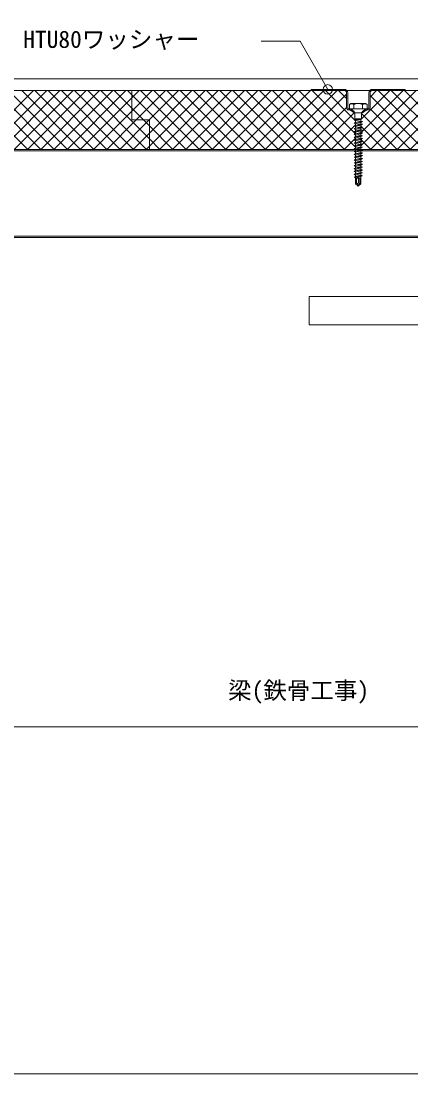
# Model space of a CAD drawing. Units: millimetres, scale not verified. Extents: x -1380 to 1380, y -955 to 955.
# Drawn here: x -456 to -125, y -955 to -60 of the extents above; entities that cross this region are included whole.
import ezdxf
from ezdxf.enums import TextEntityAlignment as Align

# ---------------------------------------------------------------- set-up
doc = ezdxf.new("R2010")
doc.units = ezdxf.units.MM
doc.header["$LTSCALE"] = 3
doc.linetypes.add('USER3', pattern=[9.525, 6.35, -3.175])
for name, color, linetype, lineweight in [('0-0_0', 7, 'Continuous', 18), ('0-1_BOUSUI', 1, 'Continuous', 18), ('0-2_MOJI', 7, 'Continuous', 18), ('0-3_HATCH', 9, 'Continuous', 18), ('0-4_KANAMONO', 5, 'Continuous', 18), ('0-5_KANAMONO_SCREW', 4, 'Continuous', 18), ('0-6_TEKKOTU', 7, 'Continuous', 18), ('0-7_dekki', 3, 'Continuous', 18), ('0-8_dannnetu', 6, 'Continuous', 18), ('0-B_WAKU', 7, 'Continuous', 18)]:
    doc.layers.add(name, color=color, linetype=linetype, lineweight=lineweight)
doc.styles.add('ＭＳ ゴシック', font='')
doc.styles.get('ＭＳ ゴシック').set_extended_font_data('MS Gothic')

msp = doc.modelspace()

# ---------------------------------------------------------------- linework, layer by layer
at = {"layer": '0-0_0'}
msp.add_lwpolyline([(-900.086, -660.072), (899.914, -660.072), (899.914, 539.928), (-900.086, 539.928)], close=True, dxfattribs=at)
at = {"layer": '0-1_BOUSUI'}
msp.add_lwpolyline([(-900.086, -109.427), (150.653, -109.427), (160.086, -108.827), (260.086, -108.827)], dxfattribs=at)
at = {"layer": '0-2_MOJI'}
msp.add_lwpolyline([(-251.994, -77.593), (-218.919, -77.593), (-195.344, -118.427)], dxfattribs=at)
msp.add_circle((-195.344, -118.427), 4, dxfattribs=at)
at = {"layer": '0-3_HATCH'}
for p, q in [((-450.457, -169.427), (-500.457, -119.427)), ((-495.613, -169.427), (-445.613, -119.427)), ((-439.232, -169.427), (-489.232, -119.427)), ((-484.388, -169.427), (-434.388, -119.427)), ((-428.006, -169.427), (-478.006, -119.427)), ((-473.163, -169.427), (-423.163, -119.427)), ((-416.781, -169.427), (-466.781, -119.427)), ((-461.937, -169.427), (-411.937, -119.427)), ((-405.556, -169.427), (-455.556, -119.427)), ((-450.712, -169.427), (-400.712, -119.427)), ((-394.331, -169.427), (-444.331, -119.427)), ((-439.487, -169.427), (-389.487, -119.427)), ((-383.105, -169.427), (-433.105, -119.427)), ((-428.261, -169.427), (-378.261, -119.427)), ((-371.88, -169.427), (-421.88, -119.427)), ((-417.036, -169.427), (-367.036, -119.427)), ((-360.655, -169.427), (-410.655, -119.427)), ((-349.429, -169.427), (-399.429, -119.427)), ((-347.047, -160.584), (-388.204, -119.427)), ((-362.047, -134.359), (-376.979, -119.427)), ((-362.047, -123.133), (-365.753, -119.427)), ((-362.047, -125.663), (-355.811, -119.427)), ((-362.047, -136.889), (-344.586, -119.427)), ((-315.753, -169.427), (-362.047, -123.133)), ((-358.36, -144.427), (-333.36, -119.427)), ((-304.528, -169.427), (-354.528, -119.427)), ((-347.135, -144.427), (-322.135, -119.427)), ((-347.047, -155.565), (-310.91, -119.427)), ((-347.047, -166.79), (-299.684, -119.427)), ((-293.303, -169.427), (-343.303, -119.427)), ((-338.459, -169.427), (-288.459, -119.427)), ((-282.077, -169.427), (-332.077, -119.427)), ((-327.234, -169.427), (-277.234, -119.427)), ((-270.852, -169.427), (-320.852, -119.427)), ((-316.008, -169.427), (-266.008, -119.427)), ((-259.627, -169.427), (-309.627, -119.427)), ((-304.783, -169.427), (-254.783, -119.427)), ((-248.401, -169.427), (-298.401, -119.427)), ((-293.558, -169.427), (-243.558, -119.427)), ((-237.176, -169.427), (-287.176, -119.427)), ((-282.332, -169.427), (-232.332, -119.427)), ((-225.951, -169.427), (-275.951, -119.427)), ((-271.107, -169.427), (-221.107, -119.427)), ((-214.725, -169.427), (-264.725, -119.427)), ((-259.882, -169.427), (-209.882, -119.427)), ((-203.5, -169.427), (-253.5, -119.427)), ((-248.656, -169.427), (-198.656, -119.427)), ((-192.275, -169.427), (-242.275, -119.427)), ((-237.431, -169.427), (-187.431, -119.427)), ((-181.049, -169.427), (-231.049, -119.427)), ((-226.206, -169.427), (-179.344, -122.565)), ((-172.958, -166.293), (-219.824, -119.427)), ((-171.74, -156.286), (-208.599, -119.427)), ((-172.429, -144.371), (-197.373, -119.427)), ((-179.344, -126.232), (-186.148, -119.427)), ((-167.171, -144.069), (-142.53, -119.427)), ((-167.171, -166.519), (-120.079, -119.427)), ((-166.986, -155.108), (-131.304, -119.427)), ((-159.344, -125.016), (-153.755, -119.427)), ((-113.698, -169.427), (-159.344, -123.781)), ((-158.854, -169.427), (-108.854, -119.427)), ((-102.472, -169.427), (-152.472, -119.427)), ((-147.628, -169.427), (-97.628, -119.427)), ((-91.247, -169.427), (-141.247, -119.427)), ((-136.403, -169.427), (-86.403, -119.427)), ((-80.022, -169.427), (-130.022, -119.427)), ((-125.178, -169.427), (-75.178, -119.427)), ((-405.811, -169.427), (-362.047, -125.663)), ((-214.98, -169.427), (-179.344, -133.79)), ((-394.586, -169.427), (-362.047, -136.889)), ((-351.979, -144.427), (-362.047, -134.359)), ((-203.755, -169.427), (-172.463, -138.135)), ((-136.148, -169.427), (-166.671, -138.904)), ((-124.923, -169.427), (-159.546, -134.804)), ((-383.36, -169.427), (-358.36, -144.427)), ((-372.135, -169.427), (-347.135, -144.427)), ((-347.047, -149.359), (-351.979, -144.427)), ((-326.979, -169.427), (-347.047, -149.359)), ((-192.53, -169.427), (-172.647, -149.544)), ((-172.271, -149.169), (-171.671, -148.569)), ((-166.366, -150.434), (-167.171, -149.629)), ((-147.373, -169.427), (-166.101, -150.699)), ((-360.91, -169.427), (-347.047, -155.565)), ((-338.204, -169.427), (-347.047, -160.584)), ((-181.304, -169.427), (-171.671, -159.794)), ((-158.599, -169.427), (-167.081, -160.945)), ((-349.684, -169.427), (-347.047, -166.79)), ((-171.671, -167.58), (-172.931, -166.32))]:
    msp.add_line(p, q, dxfattribs=at)
at = {"layer": '0-4_KANAMONO'}
for p, q in [((-209.344, -118.427), (-209.344, -119.427)), ((-209.344, -118.427), (-181.344, -118.427)), ((-181.344, -119.427), (-209.344, -119.427)), ((-179.344, -133.927), (-179.344, -121.427)), ((-178.344, -121.427), (-178.344, -133.927)), ((-160.344, -121.427), (-160.344, -133.927)), ((-159.344, -133.927), (-159.344, -121.427)), ((-129.344, -118.427), (-157.344, -118.427)), ((-157.344, -119.427), (-129.344, -119.427)), ((-129.344, -118.427), (-129.344, -119.427)), ((-177.344, -134.927), (-176.537, -134.927)), ((-176.537, -135.927), (-177.344, -135.927)), ((-161.344, -134.927), (-162.15, -134.927)), ((-162.15, -135.927), (-161.344, -135.927))]:
    msp.add_line(p, q, dxfattribs=at)
at = {"layer": '0-4_KANAMONO', "linetype": 'USER3'}
msp.add_line((-176.151, -134.927), (-162.692, -134.927), dxfattribs=at)
at = {"layer": '0-4_KANAMONO'}
for points in [[(-175.343, -135.322), (-172.844, -137.181), (-172.844, -138.427), (-175.94, -136.125)], [(-163.344, -135.322), (-165.844, -137.181), (-165.844, -138.427), (-162.747, -136.125)]]:
    msp.add_lwpolyline(points, dxfattribs=at)
for centre, radius, start, end in [((-181.344, -121.427), 3, 0, 90), ((-181.344, -121.427), 2, 0, 90), ((-157.344, -121.427), 3, 90, 180), ((-157.344, -121.427), 2, 90, 180), ((-177.344, -133.927), 2, 180, 270), ((-177.344, -133.927), 1, 180, 270), ((-161.344, -133.927), 1, 270, 0), ((-161.344, -133.927), 2, 270, 0), ((-176.537, -136.927), 2, 53.36573, 90), ((-176.537, -136.927), 1, 53.36573, 90), ((-162.15, -136.927), 2, 90, 126.63427), ((-162.15, -136.927), 1, 90, 126.63427)]:
    msp.add_arc(centre, radius, start, end, dxfattribs=at)
at = {"layer": '0-5_KANAMONO_SCREW'}
for p, q in [((-173.174, -131.302), (-173.174, -134.927)), ((-165.669, -131.302), (-165.669, -134.927)), ((-166.671, -138.427), (-172.171, -138.427)), ((-166.671, -143.427), (-172.171, -143.427)), ((-172.171, -143.427), (-171.671, -144.169)), ((-167.171, -144.057), (-171.671, -145.267)), ((-171.671, -145.267), (-171.671, -146.589)), ((-167.171, -146.477), (-171.671, -147.687)), ((-171.671, -147.687), (-171.671, -149.009)), ((-167.171, -148.897), (-171.671, -150.107)), ((-171.671, -150.107), (-171.671, -151.429)), ((-167.171, -151.317), (-171.671, -152.527)), ((-167.171, -144.057), (-166.671, -143.443)), ((-167.171, -144.057), (-167.171, -145.379)), ((-167.171, -146.477), (-167.171, -147.799)), ((-167.171, -148.897), (-167.171, -150.219)), ((-167.171, -151.317), (-167.171, -152.639)), ((-171.671, -152.527), (-171.671, -153.849)), ((-167.171, -153.737), (-171.671, -154.947)), ((-171.671, -154.947), (-171.671, -156.269)), ((-167.171, -156.157), (-171.671, -157.367)), ((-171.671, -157.367), (-171.671, -158.689)), ((-167.171, -158.577), (-171.671, -159.787)), ((-171.671, -159.787), (-171.671, -161.109)), ((-167.171, -160.997), (-171.671, -162.207)), ((-167.171, -153.737), (-167.171, -155.059)), ((-167.171, -156.157), (-167.171, -157.479)), ((-167.171, -158.577), (-167.171, -159.899)), ((-167.171, -160.997), (-167.171, -162.319)), ((-171.671, -162.207), (-171.671, -163.529)), ((-167.171, -163.417), (-171.671, -164.627)), ((-171.671, -164.627), (-171.671, -165.949)), ((-167.171, -165.837), (-171.671, -167.047)), ((-171.671, -167.047), (-171.671, -168.369)), ((-167.171, -168.257), (-171.671, -169.467)), ((-171.671, -169.467), (-171.671, -170.789)), ((-167.171, -163.417), (-167.171, -164.739)), ((-167.171, -165.837), (-167.171, -167.159)), ((-167.171, -168.257), (-167.171, -169.579)), ((-167.171, -170.677), (-171.671, -171.887)), ((-171.671, -171.887), (-171.671, -173.209)), ((-167.171, -173.097), (-171.671, -174.307)), ((-171.671, -174.307), (-171.671, -175.629)), ((-167.171, -175.517), (-171.671, -176.727)), ((-171.671, -176.727), (-171.671, -178.049)), ((-167.171, -177.937), (-171.671, -179.147)), ((-167.171, -170.677), (-167.171, -171.999)), ((-167.171, -173.097), (-167.171, -174.419)), ((-167.171, -175.517), (-167.171, -176.839)), ((-167.171, -177.937), (-167.171, -179.259)), ((-171.671, -179.147), (-171.671, -180.469)), ((-167.171, -180.357), (-171.671, -181.567)), ((-171.671, -181.567), (-171.671, -182.889)), ((-167.171, -182.777), (-171.671, -183.987)), ((-171.671, -183.987), (-171.671, -185.309)), ((-167.171, -185.197), (-171.671, -186.407)), ((-171.671, -186.407), (-171.671, -187.729)), ((-167.171, -187.617), (-171.671, -188.827)), ((-167.171, -180.357), (-167.171, -181.679)), ((-167.171, -182.777), (-167.171, -184.099)), ((-167.171, -185.197), (-167.171, -186.519)), ((-167.171, -187.617), (-167.171, -188.939)), ((-165.996, -191.707), (-172.846, -192.917)), ((-171.721, -198.761), (-171.721, -193.877)), ((-171.721, -193.877), (-167.121, -193.877)), ((-171.671, -188.827), (-171.671, -190.149)), ((-167.171, -190.037), (-171.671, -191.247)), ((-171.671, -191.247), (-171.671, -192.602)), ((-167.171, -192.385), (-171.671, -193.595)), ((-171.671, -193.595), (-171.671, -193.877)), ((-170.985, -197.429), (-170.985, -193.877)), ((-169.053, -197.683), (-169.053, -193.877)), ((-167.903, -197.589), (-167.903, -193.877)), ((-167.581, -198.547), (-167.581, -193.877)), ((-167.171, -190.037), (-167.171, -191.392)), ((-167.171, -192.385), (-167.171, -193.877)), ((-167.121, -193.877), (-167.121, -198.761)), ((-171.324, -198.317), (-171.721, -198.761)), ((-171.721, -198.761), (-169.605, -200.537)), ((-170.596, -198.265), (-170.322, -198.494)), ((-169.631, -199.634), (-169.421, -200.577)), ((-169.431, -198.337), (-169.053, -197.683)), ((-169.279, -199.971), (-169.421, -200.577)), ((-167.903, -197.589), (-169.279, -199.971)), ((-167.581, -198.547), (-169.279, -199.971)), ((-169.279, -199.971), (-169.237, -200.537))]:
    msp.add_line(p, q, dxfattribs=at)
msp.add_lwpolyline([(-175.671, -130.577), (-176.927, -131.302), (-176.927, -134.927), (-161.916, -134.927), (-161.916, -131.302), (-163.171, -130.577)], close=True, dxfattribs=at)
for points in [[(-175.671, -134.927), (-172.171, -138.427), (-172.171, -143.427)], [(-163.171, -134.927), (-166.671, -138.427), (-166.671, -143.427)], [(-166.671, -143.443), (-172.971, -144.517), (-168.917, -143.427)], [(-171.671, -145.267), (-172.971, -144.517), (-171.671, -144.169)], [(-165.871, -145.727), (-172.971, -146.937), (-167.171, -145.379)], [(-171.671, -147.687), (-172.971, -146.937), (-171.671, -146.589)], [(-165.871, -148.147), (-172.971, -149.357), (-167.171, -147.799)], [(-171.671, -150.107), (-172.971, -149.357), (-171.671, -149.009)], [(-165.871, -150.567), (-172.971, -151.777), (-167.171, -150.219)], [(-171.671, -152.527), (-172.971, -151.777), (-171.671, -151.429)], [(-167.171, -146.477), (-165.871, -145.727), (-167.171, -145.379)], [(-167.171, -148.897), (-165.871, -148.147), (-167.171, -147.799)], [(-167.171, -151.317), (-165.871, -150.567), (-167.171, -150.219)], [(-165.871, -152.987), (-172.971, -154.197), (-167.171, -152.639)], [(-171.671, -154.947), (-172.971, -154.197), (-171.671, -153.849)], [(-165.871, -155.407), (-172.971, -156.617), (-167.171, -155.059)], [(-171.671, -157.367), (-172.971, -156.617), (-171.671, -156.269)], [(-165.871, -157.827), (-172.971, -159.037), (-167.171, -157.479)], [(-171.671, -159.787), (-172.971, -159.037), (-171.671, -158.689)], [(-165.871, -160.247), (-172.971, -161.457), (-167.171, -159.899)], [(-167.171, -153.737), (-165.871, -152.987), (-167.171, -152.639)], [(-167.171, -156.157), (-165.871, -155.407), (-167.171, -155.059)], [(-167.171, -158.577), (-165.871, -157.827), (-167.171, -157.479)], [(-167.171, -160.997), (-165.871, -160.247), (-167.171, -159.899)], [(-171.671, -162.207), (-172.971, -161.457), (-171.671, -161.109)], [(-165.871, -162.667), (-172.971, -163.877), (-167.171, -162.319)], [(-171.671, -164.627), (-172.971, -163.877), (-171.671, -163.529)], [(-165.871, -165.087), (-172.971, -166.297), (-167.171, -164.739)], [(-171.671, -167.047), (-172.971, -166.297), (-171.671, -165.949)], [(-165.871, -167.507), (-172.971, -168.717), (-167.171, -167.159)], [(-171.671, -169.467), (-172.971, -168.717), (-171.671, -168.369)], [(-165.871, -169.927), (-172.971, -171.137), (-167.171, -169.579)], [(-167.171, -163.417), (-165.871, -162.667), (-167.171, -162.319)], [(-167.171, -165.837), (-165.871, -165.087), (-167.171, -164.739)], [(-167.171, -168.257), (-165.871, -167.507), (-167.171, -167.159)], [(-167.171, -170.677), (-165.871, -169.927), (-167.171, -169.579)], [(-171.671, -171.887), (-172.971, -171.137), (-171.671, -170.789)], [(-165.871, -172.347), (-172.971, -173.557), (-167.171, -171.999)], [(-171.671, -174.307), (-172.971, -173.557), (-171.671, -173.209)], [(-165.871, -174.767), (-172.971, -175.977), (-167.171, -174.419)], [(-171.671, -176.727), (-172.971, -175.977), (-171.671, -175.629)], [(-165.871, -177.187), (-172.971, -178.397), (-167.171, -176.839)], [(-171.671, -179.147), (-172.971, -178.397), (-171.671, -178.049)], [(-167.171, -173.097), (-165.871, -172.347), (-167.171, -171.999)], [(-167.171, -175.517), (-165.871, -174.767), (-167.171, -174.419)], [(-167.171, -177.937), (-165.871, -177.187), (-167.171, -176.839)], [(-165.871, -179.607), (-172.971, -180.817), (-167.171, -179.259)], [(-171.671, -181.567), (-172.971, -180.817), (-171.671, -180.469)], [(-165.871, -182.027), (-172.971, -183.237), (-167.171, -181.679)], [(-171.671, -183.987), (-172.971, -183.237), (-171.671, -182.889)], [(-165.871, -184.447), (-172.971, -185.657), (-167.171, -184.099)], [(-171.671, -186.407), (-172.971, -185.657), (-171.671, -185.309)], [(-165.871, -186.867), (-172.971, -188.077), (-167.171, -186.519)], [(-171.671, -188.827), (-172.971, -188.077), (-171.671, -187.729)], [(-167.171, -180.357), (-165.871, -179.607), (-167.171, -179.259)], [(-167.171, -182.777), (-165.871, -182.027), (-167.171, -181.679)], [(-167.171, -185.197), (-165.871, -184.447), (-167.171, -184.099)], [(-167.171, -187.617), (-165.871, -186.867), (-167.171, -186.519)], [(-165.871, -189.287), (-172.971, -190.497), (-167.171, -188.939)], [(-171.671, -191.247), (-172.971, -190.497), (-171.671, -190.149)], [(-171.671, -193.595), (-172.846, -192.917), (-171.671, -192.602), (-167.171, -191.392)], [(-167.171, -190.037), (-165.871, -189.287), (-167.171, -188.939)], [(-167.171, -192.385), (-165.996, -191.707), (-167.171, -191.392)], [(-169.605, -200.537), (-169.421, -200.577), (-169.237, -200.537)], [(-167.581, -198.547), (-167.121, -198.761), (-169.237, -200.537)]]:
    msp.add_lwpolyline(points, dxfattribs=at)
for centre, radius, start, end in [((-175.051, -134.772), 3.944, 61.59455, 118.40545), ((-169.421, -140.654), 10.076, 68.13455, 111.86545), ((-163.792, -134.772), 3.944, 61.59455, 118.40545), ((-172.318, -197.429), 1.333, 318.21456, 0), ((-170.933, -198.667), 0.525, 50, 138.21456), ((-169.894, -197.429), 1.091, 180, 230), ((-169.943, -198.041), 0.591, 230, 330), ((-171.656, -200.083), 2.075, 12.5, 50), ((-167.863, -199.242), 1.811, 150, 192.5)]:
    msp.add_arc(centre, radius, start, end, dxfattribs=at)
at = {"layer": '0-6_TEKKOTU'}
msp.add_lwpolyline([(-85.514, -318.427), (-211.014, -318.427), (-211.014, -294.427), (88.986, -294.427), (88.986, -318.427), (-36.514, -318.427)], dxfattribs=at)
at = {"layer": '0-7_dekki'}
for p, q in [((-900.086, -170.627), (263.986, -170.627)), ((263.986, -243.227), (-900.086, -243.227))]:
    msp.add_line(p, q, dxfattribs=at)
msp.add_lwpolyline([(-900.086, -169.427), (263.986, -169.427), (263.986, -244.427), (-900.086, -244.427)], dxfattribs=at)
at = {"layer": '0-8_dannnetu'}
for p, q in [((-900.086, -119.427), (260.086, -119.427)), ((-347.047, -144.427), (-347.047, -169.427))]:
    msp.add_line(p, q, dxfattribs=at)
msp.add_lwpolyline([(-347.047, -144.427), (-362.047, -144.427), (-362.047, -119.427)], dxfattribs=at)
at = {"layer": '0-B_WAKU'}
msp.add_lwpolyline([(-1380.086, -955.072), (1379.914, -955.072), (1379.914, 954.928), (-1380.086, 954.928)], close=True, dxfattribs=at)

# ---------------------------------------------------------------- texts
at = {"layer": '0-2_MOJI', "style": 'ＭＳ ゴシック'}
for s, p in [('HTU80ワッシャー', (-454.368, -87.593)), ('梁(鉄骨工事)', (-280.103, -640.906))]:
    msp.add_text(s, height=14.66, dxfattribs=at).set_placement(p, align=Align.BOTTOM_LEFT)

doc.saveas('drawing.dxf')
